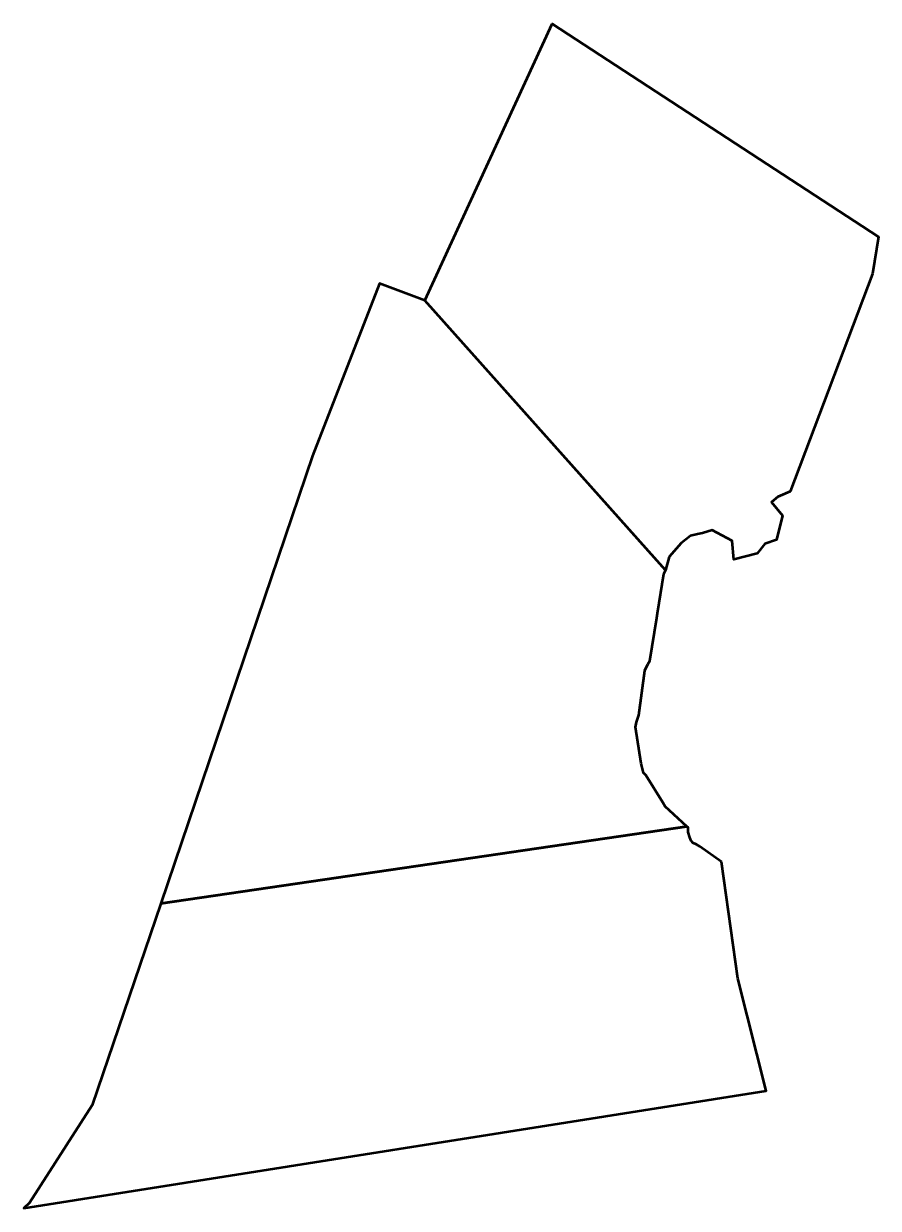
# Model space of a CAD drawing. Header units: metres. Extents: x 808246 to 808319, y 9156659 to 9156759.
import ezdxf

# ---------------------------------------------------------------- set-up
doc = ezdxf.new("R2010")
doc.units = ezdxf.units.M
doc.header["$MEASUREMENT"] = 0
doc.layers.add('2860-21066', color=1, linetype='Continuous')

msp = doc.modelspace()

# ---------------------------------------------------------------- linework, layer by layer
at = {"layer": '2860-21066', "color": 131, "lineweight": 53, "true_color": 0xbbffff}
msp.add_lwpolyline([(808280.18, 9156735.83), (808291.01, 9156759.4), (808318.78, 9156741.26), (808318.28, 9156738.11), (808311.27, 9156719.56), (808310.43, 9156719.19), (808310.22, 9156719.11), (808309.69, 9156718.65), (808310.62, 9156717.52), (808310.11, 9156715.46), (808309.11, 9156715.13), (808308.47, 9156714.3), (808306.49, 9156713.79), (808306.33, 9156715.38), (808304.64, 9156716.27), (808303.81, 9156716.02), (808303.39, 9156715.94), (808302.78, 9156715.8), (808301.99, 9156715.18), (808300.98, 9156714), (808300.67, 9156712.88), (808299.22, 9156714.5)], close=True, dxfattribs=at)
at = {"layer": '2860-21066', "color": 254, "lineweight": 53, "true_color": 0xcccccc}
msp.add_lwpolyline([(808302.48, 9156691.05), (808300.64, 9156692.76), (808300.43, 9156693.09), (808299, 9156695.42), (808298.79, 9156695.62), (808298.59, 9156696.41), (808298.1, 9156699.51), (808298.21, 9156699.94), (808298.39, 9156700.52), (808298.91, 9156704.34), (808299.16, 9156704.86), (808299.34, 9156705.16), (808299.92, 9156708.81), (808299.98, 9156709.21), (808300.51, 9156712.57), (808300.66, 9156712.84), (808300.67, 9156712.88), (808280.18, 9156735.83), (808276.33, 9156737.29), (808270.63, 9156722.62), (808257.7, 9156684.49)], close=True, dxfattribs=at)
at = {"layer": '2860-21066', "color": 3, "lineweight": 53, "true_color": 0x00ff00}
msp.add_lwpolyline([(808305.43, 9156688.03), (808303.6, 9156689.34), (808303.29, 9156689.52), (808303, 9156689.66), (808302.86, 9156689.82), (808302.73, 9156690.11), (808302.58, 9156690.57), (808302.58, 9156690.95), (808302.48, 9156691.05), (808257.7, 9156684.49), (808251.88, 9156667.31), (808246.54, 9156659.01), (808246.04, 9156658.54), (808309.24, 9156668.55), (808306.81, 9156678.11)], close=True, dxfattribs=at)

doc.saveas('drawing.dxf')
